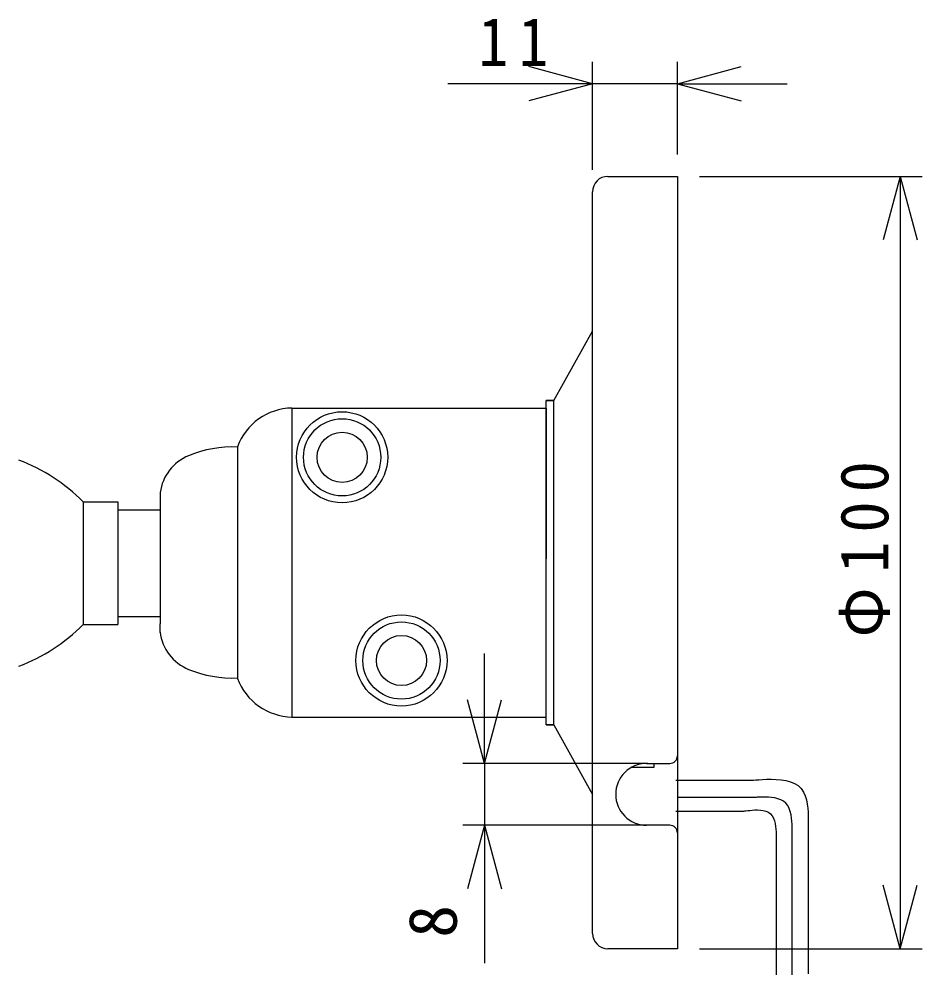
# Model space of a CAD drawing. Units: millimetres on the paper. Extents: x -142 to 142, y -98 to 91.
# Drawn here: x -41.98 to -0.83, y -17.59 to 25.59 of the extents above; entities that cross this region are included whole.
import ezdxf
from ezdxf.enums import TextEntityAlignment as Align

# ---------------------------------------------------------------- set-up
doc = ezdxf.new("R2010")
doc.units = ezdxf.units.MM
for name, color, linetype in [('0-0_0', 4, 'Continuous'), ('0-1_外形線', 4, 'Continuous'), ('0-6_AM_5', 4, 'Continuous'), ('1-1_Visible', 4, 'Continuous'), ('1-2_レイヤー', 4, 'Continuous'), ('1-3_隠れ線', 4, 'Continuous')]:
    doc.layers.add(name, color=color, linetype=linetype)
doc.styles.add('ＭＳ ゴシック', font='')
doc.styles.get('ＭＳ ゴシック').set_extended_font_data('MS Gothic')

msp = doc.modelspace()

# ---------------------------------------------------------------- linework, layer by layer
at = {"layer": '0-0_0'}
for p, q in [((-15.845, 22.641), (-18.743, 23.417)), ((-11.976, 22.641), (-9.078, 23.417)), ((-15.845, 22.641), (-18.743, 21.864)), ((-11.976, 22.641), (-9.078, 21.864)), ((-1.829, 18.42), (-2.605, 15.522)), ((-1.829, 18.42), (-1.052, 15.522)), ((-20.762, -8.316), (-21.539, -5.418)), ((-20.762, -8.316), (-19.986, -5.418)), ((-20.762, -11.13), (-21.539, -14.028)), ((-20.762, -11.13), (-19.986, -14.028)), ((-1.829, -16.758), (-2.605, -13.861)), ((-1.829, -16.758), (-1.052, -13.861))]:
    msp.add_line(p, q, dxfattribs=at)
at = {"layer": '0-1_外形線'}
for p, q in [((-15.845, -16.055), (-15.845, 17.716)), ((-17.604, 8.211), (-15.845, 11.377)), ((-15.845, -9.73), (-15.845, 11.377)), ((-17.956, -6.564), (-17.956, 8.211)), ((-17.956, -6.564), (-17.956, 8.211)), ((-17.956, 8.211), (-17.604, 8.211)), ((-17.604, -6.564), (-17.604, 8.211)), ((-17.604, -6.564), (-17.604, 8.211)), ((-29.541, 7.869), (-29.541, -6.202)), ((-29.541, 7.869), (-17.956, 7.869)), ((-17.956, 7.869), (-17.956, 1.009)), ((-32.027, 6.11), (-32.027, -4.443)), ((-35.545, 4.021), (-35.545, -1.961)), ((-39.062, 3.603), (-37.479, 3.603)), ((-39.062, 3.603), (-39.062, -1.995)), ((-37.479, 3.603), (-37.479, -1.995)), ((-37.479, 3.24), (-35.545, 3.24)), ((-17.956, -6.202), (-17.956, 0.657)), ((-37.479, -1.631), (-35.545, -1.631)), ((-39.062, -1.995), (-37.479, -1.995)), ((-35.545, -2.355), (-35.545, -1.961)), ((-29.541, -6.202), (-17.956, -6.202)), ((-17.956, -6.562), (-17.604, -6.562)), ((-17.604, -6.564), (-15.845, -9.73)), ((-13.383, -8.316), (-12.327, -8.316)), ((-12.327, -11.13), (-13.383, -11.13))]:
    msp.add_line(p, q, dxfattribs=at)
msp.add_lwpolyline([(-15.142, 18.42), (-11.976, 18.42), (-11.976, -16.758), (-15.142, -16.758)], dxfattribs=at)
for centre, radius in [((-27.254, 5.625), 2.075), ((-27.254, 5.625), 1.759), ((-27.254, 5.625), 1.143), ((-24.551, -3.629), 2.075), ((-24.551, -3.629), 1.759), ((-24.551, -3.629), 1.143)]:
    msp.add_circle(centre, radius, dxfattribs=at)
for centre, radius, start, end in [((-15.142, 17.716), 0.704, 90, 180), ((-29.486, 5.155), 2.714, 91.1482, 159.4086), ((-32.246, 0.818), 5.277, 87.6253, 112.3287), ((-33.452, 3.745), 2.111, 112.2183, 172.4889), ((-44.913, -2.21), 8.248, 44.8157, 69.1812), ((-44.913, 3.818), 8.248, 290.8188, 315.1843), ((-33.452, -2.079), 2.111, 186.9223, 247.7817), ((-32.246, 0.848), 5.277, 247.6713, 272.3746), ((-29.486, -3.489), 2.714, 200.5914, 268.8518), ((-12.327, -7.964), 0.352, 270, 0), ((-13.383, -9.723), 1.407, 90, 180), ((-13.383, -9.723), 1.407, 180, 270), ((-12.327, -11.482), 0.352, 0, 90), ((-15.142, -16.055), 0.704, 180, 270)]:
    msp.add_arc(centre, radius, start, end, dxfattribs=at)
at = {"layer": '0-6_AM_5'}
for p, q in [((-15.845, 18.716), (-15.845, 23.641)), ((-11.976, 19.42), (-11.976, 23.641)), ((-15.845, 22.641), (-22.436, 22.641)), ((-11.976, 22.641), (-15.845, 22.641)), ((-11.976, 22.641), (-6.976, 22.641)), ((-10.976, 18.42), (-0.829, 18.42)), ((-1.829, 18.42), (-1.829, -16.758)), ((-20.762, -8.316), (-20.762, -3.316)), ((-13.327, -8.316), (-21.762, -8.316)), ((-20.762, -8.316), (-20.762, -11.13)), ((-13.327, -11.13), (-21.762, -11.13)), ((-20.762, -11.13), (-20.762, -17.42)), ((-10.976, -16.758), (-0.829, -16.758))]:
    msp.add_line(p, q, dxfattribs=at)
at = {"layer": '1-1_Visible'}
for p, q in [((-17.604, 8.211), (-17.956, 8.211)), ((-17.604, -6.562), (-17.956, -6.562))]:
    msp.add_line(p, q, dxfattribs=at)
at = {"layer": '1-2_レイヤー'}
for points in [[(-12.048, -9.085), (-11.99, -9.085), (-11.829, -9.085), (-11.586, -9.085), (-11.281, -9.085), (-10.935, -9.085), (-10.568, -9.085), (-10.201, -9.085), (-9.855, -9.085), (-9.55, -9.085), (-9.302, -9.085), (-9.109, -9.085), (-8.964, -9.085), (-8.86, -9.085), (-8.79, -9.085), (-8.748, -9.085), (-8.726, -9.085), (-8.718, -9.085), (-8.717, -9.085), (-8.717, -9.085), (-8.712, -9.085), (-8.701, -9.084), (-8.678, -9.083), (-8.64, -9.08), (-8.584, -9.077), (-8.506, -9.072), (-8.402, -9.065), (-8.268, -9.057), (-8.102, -9.047), (-7.911, -9.039), (-7.702, -9.035), (-7.481, -9.041), (-7.256, -9.059), (-7.035, -9.093), (-6.826, -9.147), (-6.635, -9.224), (-6.469, -9.328), (-6.335, -9.461), (-6.231, -9.619), (-6.153, -9.793)], [(-8.389, -9.861), (-8.425, -9.862), (-8.449, -9.863), (-8.464, -9.863), (-8.471, -9.863), (-8.474, -9.863), (-8.474, -9.863), (-8.475, -9.863), (-8.484, -9.863), (-8.507, -9.863), (-8.551, -9.863), (-8.624, -9.863), (-8.734, -9.863), (-8.886, -9.863), (-9.089, -9.863), (-9.35, -9.863), (-9.67, -9.863), (-10.034, -9.863), (-10.419, -9.863), (-10.805, -9.863), (-11.169, -9.863), (-11.489, -9.863), (-11.745, -9.863), (-11.914, -9.863), (-11.975, -9.863)], [(-6.751, -18.074), (-6.75, -15.953), (-6.75, -14.439), (-6.749, -13.419), (-6.749, -12.778), (-6.749, -12.403), (-6.749, -12.183), (-6.749, -12.02), (-6.749, -11.891), (-6.749, -11.788), (-6.749, -11.704), (-6.749, -11.633), (-6.749, -11.568), (-6.749, -11.5), (-6.749, -11.425), (-6.749, -11.334), (-6.749, -11.222), (-6.752, -11.093), (-6.76, -10.951), (-6.774, -10.803), (-6.798, -10.652), (-6.834, -10.503), (-6.884, -10.363), (-6.951, -10.236), (-7.036, -10.126), (-7.142, -10.039), (-7.264, -9.972), (-7.399, -9.923), (-7.54, -9.889), (-7.683, -9.868), (-7.825, -9.856), (-7.959, -9.852), (-8.081, -9.853), (-8.187, -9.855), (-8.272, -9.858), (-8.339, -9.859), (-8.389, -9.861)], [(-6.153, -9.793), (-6.097, -9.979), (-6.059, -10.168), (-6.036, -10.356), (-6.025, -10.535), (-6.02, -10.698), (-6.02, -10.84), (-6.02, -10.955), (-6.02, -11.05), (-6.02, -11.133), (-6.02, -11.211), (-6.02, -11.293), (-6.02, -11.387), (-6.02, -11.5), (-6.02, -11.642), (-6.02, -11.82), (-6.02, -12.059), (-6.02, -12.456), (-6.02, -13.124), (-6.02, -14.178), (-6.021, -15.731), (-6.022, -17.896)], [(-12.048, -10.495), (-11.996, -10.495), (-11.85, -10.495), (-11.63, -10.495), (-11.354, -10.495), (-11.04, -10.495), (-10.709, -10.495), (-10.377, -10.495), (-10.064, -10.495), (-9.788, -10.495), (-9.563, -10.495), (-9.389, -10.495), (-9.257, -10.495), (-9.163, -10.495), (-9.1, -10.495), (-9.062, -10.495), (-9.042, -10.495), (-9.035, -10.495), (-9.034, -10.495), (-9.034, -10.495), (-9.031, -10.495), (-9.024, -10.494), (-9.011, -10.493), (-8.99, -10.49), (-8.957, -10.486), (-8.912, -10.481), (-8.852, -10.474), (-8.775, -10.465), (-8.679, -10.454), (-8.569, -10.444), (-8.448, -10.436), (-8.321, -10.435), (-8.191, -10.442), (-8.064, -10.461), (-7.943, -10.493), (-7.833, -10.542), (-7.738, -10.611), (-7.661, -10.7), (-7.6, -10.807), (-7.555, -10.926)], [(-7.555, -10.926), (-7.523, -11.054), (-7.501, -11.185), (-7.488, -11.315), (-7.481, -11.439), (-7.479, -11.552), (-7.478, -11.651), (-7.478, -11.731), (-7.478, -11.798), (-7.478, -11.858), (-7.478, -11.917), (-7.478, -11.983), (-7.478, -12.06), (-7.478, -12.156), (-7.478, -12.278), (-7.478, -12.431), (-7.478, -12.639), (-7.479, -12.999), (-7.479, -13.621), (-7.479, -14.62), (-7.48, -16.108), (-7.481, -18.198)]]:
    msp.add_lwpolyline(points, dxfattribs=at)
at = {"layer": '1-3_隠れ線'}
msp.add_lwpolyline([(-14.064, -8.492), (-13.031, -8.492), (-13.031, -8.316)], dxfattribs=at)

# ---------------------------------------------------------------- texts
at = {"layer": '0-6_AM_5', "style": 'ＭＳ ゴシック'}
msp.add_text('8', height=2.199, rotation=90, dxfattribs=at).set_placement((-21.371, -16.256), align=Align.BOTTOM_LEFT)
at = {"layer": '0-6_AM_5', "insert": (-21.04, 23.452), "char_height": 2.199, "attachment_point": 7, "style": 'ＭＳ ゴシック'}
msp.add_mtext('\\T1.36;\\W0.9;11', dxfattribs=at)
at = {"layer": '0-6_AM_5', "insert": (-2.293, -2.58), "char_height": 2.199, "attachment_point": 7, "rotation": 90, "style": 'ＭＳ ゴシック'}
msp.add_mtext('\\T1.29;\\W0.95;Φ100', dxfattribs=at)

doc.saveas('drawing.dxf')
